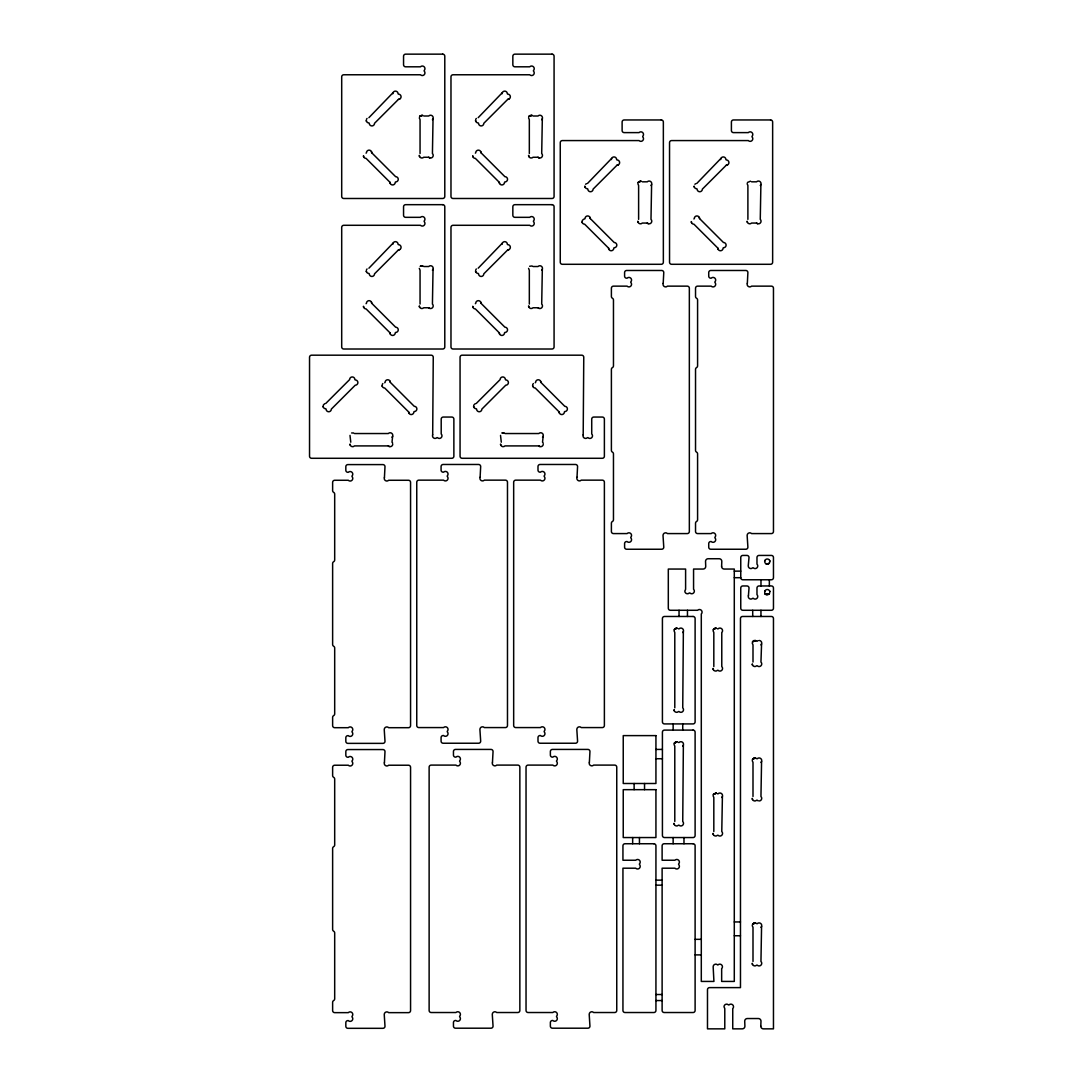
<?xml version="1.0" encoding="UTF-8"?>
<svg xmlns="http://www.w3.org/2000/svg" width="1083" height="1083" viewBox="0 0 1083 1083"><rect width="100%" height="100%" fill="white"/><g stroke="black" fill="none" stroke-linecap="round" stroke-linejoin="round"><path stroke-width="1.5" d="M368.897 117.681L393.075 92.624M368.897 268.205L393.075 243.133M478.172 117.681L502.363 92.624M478.172 268.205L502.363 243.133M587.46 183.487L611.638 158.429M696.735 183.487L720.926 158.429M764.923 560.48L764.666 561.617A2.613 2.613 0 0 1 767.278 559.004A2.613 2.613 0 0 1 769.905 561.617L769.634 560.48M764.923 591.007L764.666 592.13A2.613 2.613 0 0 1 767.278 589.518A2.613 2.613 0 0 1 769.905 592.13L769.634 591.007M769.634 593.267C768.456 596.584 759.427 592.523 768.916 594.188L766.696 594.689L764.923 593.267M638.131 182.472C640.229 180.766 642.53 180.292 638.131 182.472L641.271 181.172M747.419 182.472L750.56 181.172M713.331 794.448L716.472 793.149L713.331 794.448L715.673 793.027M752.509 924.354L753.836 923.122L755.65 923.054L752.509 924.354L753.836 923.122L755.839 923.122M419.568 156.588L419.283 155.397A2.613 2.613 0 0 0 423.751 157.252L428.719 157.252A2.613 2.613 0 0 0 432.428 157.252A2.613 2.613 0 0 0 432.428 153.542L433.038 118.724M419.568 307.098L419.283 305.92A2.613 2.613 0 0 0 423.751 307.762L428.719 307.762A2.613 2.613 0 0 0 432.428 307.762A2.613 2.613 0 0 0 432.428 304.066L433.038 269.247M528.856 156.588L528.572 155.397A2.613 2.613 0 0 0 533.039 157.252L538.007 157.252A2.613 2.613 0 0 0 541.703 157.252A2.613 2.613 0 0 0 541.703 153.542L542.326 118.724M392.628 443.191A2.613 2.613 0 0 0 392.005 442.216L392.628 436.259M528.856 307.098L528.572 305.92A2.613 2.613 0 0 0 533.039 307.762L538.007 307.762A2.613 2.613 0 0 0 541.703 307.762A2.613 2.613 0 0 0 541.703 304.066L542.326 269.247M638.131 222.394L637.846 221.203A2.613 2.613 0 0 0 642.314 223.057L647.282 223.057A2.613 2.613 0 0 0 650.991 223.057A2.613 2.613 0 0 0 650.991 219.348L651.6 184.53M543.152 443.191A2.613 2.613 0 0 0 542.529 442.216L543.152 436.259M747.419 222.394L747.135 221.203A2.613 2.613 0 0 0 751.602 223.057L756.57 223.057A2.613 2.613 0 0 0 760.266 223.057A2.613 2.613 0 0 0 760.266 219.348L760.889 184.53M674.316 710.881L674.019 709.69A2.613 2.613 0 0 0 678.5 711.545L679.041 711.545A2.613 2.613 0 0 0 682.737 711.545A2.613 2.613 0 0 0 682.737 707.849L683.359 631.551M674.316 824.515L674.019 823.337A2.613 2.613 0 0 0 678.5 825.178L679.041 825.178A2.613 2.613 0 0 0 682.737 825.178A2.613 2.613 0 0 0 682.737 821.483L683.359 745.185M752.509 665.111L752.225 663.92A2.613 2.613 0 0 0 756.692 665.774L757.247 665.774A2.613 2.613 0 0 0 760.956 665.774A2.613 2.613 0 0 0 760.956 662.065L761.566 643.925M713.331 834.6L713.047 833.409A2.613 2.613 0 0 0 717.515 835.264L718.07 835.264A2.613 2.613 0 0 0 721.779 835.264A2.613 2.613 0 0 0 721.779 831.554L722.402 796.506M759.386 800.96A2.613 2.613 0 0 0 760.956 796.506L761.566 761.457M752.509 964.493L752.225 963.315A2.613 2.613 0 0 0 756.692 965.156L757.247 965.156A2.613 2.613 0 0 0 760.956 965.156A2.613 2.613 0 0 0 760.956 961.46L761.566 926.412M366.474 119.292L367.042 118.44M366.474 269.816L367.042 268.963M475.762 119.292L476.33 118.44M323.289 405.11L324.697 403.688M382.285 384.397L382.854 383.544M475.762 269.816L476.33 268.963M582.221 220.58L583.642 219.159M473.812 405.11L475.22 403.688M532.809 384.397L533.378 383.544M674.222 629.683L675.643 628.275L676.645 628.072L674.316 629.507L677.457 628.194M713.25 629.683L714.672 628.275L716.472 628.194L713.331 629.507L715.673 628.072M674.222 743.331L675.643 741.909L676.645 741.706L674.316 743.141L677.457 741.841M752.428 642.057L753.836 640.649L755.65 640.567L752.509 641.867L753.836 640.649L755.839 640.649M752.428 759.589L753.836 758.168L755.65 758.1L752.509 759.4L753.836 758.168L755.839 758.168M420.055 116.003L419.568 116.666L422.708 115.367L420.055 116.003L421.91 115.245M529.33 116.003L528.856 116.666L530.183 115.434L531.997 115.367L529.33 116.003L532.186 115.434M392.818 93.761A2.613 2.613 0 0 1 395.43 91.134A2.613 2.613 0 0 1 398.057 93.761L398.449 94.14A2.613 2.613 0 0 1 401.062 96.766A2.613 2.613 0 0 1 398.449 99.379L374.528 123.3A2.613 2.613 0 0 1 371.902 125.926A2.613 2.613 0 0 1 369.289 123.3L368.897 122.92A2.613 2.613 0 0 1 366.271 120.294L366.474 121.296M366.081 153.15L366.474 152.757A2.613 2.613 0 0 1 369.086 150.144A2.613 2.613 0 0 1 371.713 152.757L395.633 176.678A2.613 2.613 0 0 1 398.246 179.304A2.613 2.613 0 0 1 395.633 181.917L395.241 182.31A2.613 2.613 0 0 1 392.628 184.936A2.613 2.613 0 0 1 390.002 182.31L366.081 158.389A2.613 2.613 0 0 1 363.468 155.776L363.658 156.778M502.092 93.761A2.613 2.613 0 0 1 504.719 91.134A2.613 2.613 0 0 1 507.331 93.761L507.724 94.14A2.613 2.613 0 0 1 510.35 96.766A2.613 2.613 0 0 1 507.724 99.379L483.803 123.3A2.613 2.613 0 0 1 481.19 125.926A2.613 2.613 0 0 1 478.564 123.3L478.172 122.92A2.613 2.613 0 0 1 475.559 120.294L475.762 121.296M475.356 153.15L475.748 152.757A2.613 2.613 0 0 1 478.375 150.144A2.613 2.613 0 0 1 480.987 152.757L504.908 176.678A2.613 2.613 0 0 1 507.534 179.304A2.613 2.613 0 0 1 504.908 181.917L504.516 182.31A2.613 2.613 0 0 1 501.903 184.936A2.613 2.613 0 0 1 499.29 182.31L475.356 158.389A2.613 2.613 0 0 1 472.743 155.776L472.946 156.778M392.818 244.271A2.613 2.613 0 0 1 395.43 241.658A2.613 2.613 0 0 1 398.057 244.271L398.449 244.663A2.613 2.613 0 0 1 401.062 247.29A2.613 2.613 0 0 1 398.449 249.902L374.528 273.823A2.613 2.613 0 0 1 371.902 276.449A2.613 2.613 0 0 1 369.289 273.823L368.897 273.43A2.613 2.613 0 0 1 366.271 270.818L366.474 271.819M366.081 303.673L366.474 303.281A2.613 2.613 0 0 1 369.086 300.668A2.613 2.613 0 0 1 371.713 303.281L395.633 327.201A2.613 2.613 0 0 1 398.246 329.828A2.613 2.613 0 0 1 395.633 332.44L395.241 332.833A2.613 2.613 0 0 1 392.628 335.446A2.613 2.613 0 0 1 390.002 332.833L366.081 308.912A2.613 2.613 0 0 1 363.468 306.286L363.658 307.288M325.712 403.499L349.633 379.578A2.613 2.613 0 0 1 352.246 376.952A2.613 2.613 0 0 1 354.872 379.578L355.251 379.957A2.613 2.613 0 0 1 357.877 382.583A2.613 2.613 0 0 1 355.251 385.196L331.33 409.117A2.613 2.613 0 0 1 328.718 411.743A2.613 2.613 0 0 1 326.091 409.117L325.712 408.738A2.613 2.613 0 0 1 323.086 406.111L323.289 407.113M502.092 244.271A2.613 2.613 0 0 1 504.719 241.658A2.613 2.613 0 0 1 507.331 244.271L507.724 244.663A2.613 2.613 0 0 1 510.35 247.29A2.613 2.613 0 0 1 507.724 249.902L483.803 273.823A2.613 2.613 0 0 1 481.19 276.449A2.613 2.613 0 0 1 478.564 273.823L478.172 273.43A2.613 2.613 0 0 1 475.559 270.818L475.762 271.819M384.709 382.773L385.101 382.38A2.613 2.613 0 0 1 387.714 379.767A2.613 2.613 0 0 1 390.34 382.38L414.261 406.315A2.613 2.613 0 0 1 416.874 408.927A2.613 2.613 0 0 1 414.261 411.54L413.868 411.933A2.613 2.613 0 0 1 411.256 414.559A2.613 2.613 0 0 1 408.629 411.933L384.709 388.012A2.613 2.613 0 0 1 382.096 385.399L382.285 386.401M475.356 303.673L475.748 303.281A2.613 2.613 0 0 1 478.375 300.668A2.613 2.613 0 0 1 480.987 303.281L504.908 327.201A2.613 2.613 0 0 1 507.534 329.828A2.613 2.613 0 0 1 504.908 332.44L504.516 332.833A2.613 2.613 0 0 1 501.903 335.446A2.613 2.613 0 0 1 499.29 332.833L475.356 308.912A2.613 2.613 0 0 1 472.743 306.286L472.946 307.288M611.381 159.567A2.613 2.613 0 0 1 613.993 156.94A2.613 2.613 0 0 1 616.62 159.567L617.012 159.959A2.613 2.613 0 0 1 619.625 162.572A2.613 2.613 0 0 1 617.012 165.198L593.091 189.119A2.613 2.613 0 0 1 590.465 191.732A2.613 2.613 0 0 1 587.852 189.119L587.46 188.726A2.613 2.613 0 0 1 584.834 186.1L585.037 187.102M584.644 218.956L585.037 218.563A2.613 2.613 0 0 1 587.649 215.95A2.613 2.613 0 0 1 590.276 218.563L614.196 242.497A2.613 2.613 0 0 1 616.809 245.11A2.613 2.613 0 0 1 614.196 247.723L613.804 248.115A2.613 2.613 0 0 1 611.191 250.742A2.613 2.613 0 0 1 608.565 248.115L584.644 224.195A2.613 2.613 0 0 1 582.031 221.582L582.221 222.584M476.222 403.499L500.143 379.578A2.613 2.613 0 0 1 502.769 376.952A2.613 2.613 0 0 1 505.382 379.578L505.775 379.957A2.613 2.613 0 0 1 508.401 382.583A2.613 2.613 0 0 1 505.775 385.196L481.854 409.117A2.613 2.613 0 0 1 479.241 411.743A2.613 2.613 0 0 1 476.615 409.117L476.222 408.738A2.613 2.613 0 0 1 473.609 406.111L473.812 407.113M720.655 159.567A2.613 2.613 0 0 1 723.282 156.94A2.613 2.613 0 0 1 725.894 159.567L726.287 159.959A2.613 2.613 0 0 1 728.913 162.572A2.613 2.613 0 0 1 726.287 165.198L702.366 189.119A2.613 2.613 0 0 1 699.753 191.732A2.613 2.613 0 0 1 697.127 189.119L696.735 188.726A2.613 2.613 0 0 1 694.122 186.1L694.325 187.102M693.919 218.956L694.311 218.563A2.613 2.613 0 0 1 696.938 215.95A2.613 2.613 0 0 1 699.55 218.563L723.471 242.497A2.613 2.613 0 0 1 726.097 245.11A2.613 2.613 0 0 1 723.471 247.723L723.078 248.115A2.613 2.613 0 0 1 720.466 250.742A2.613 2.613 0 0 1 717.853 248.115L693.919 224.195A2.613 2.613 0 0 1 691.306 221.582L691.509 222.584M535.232 382.773L535.625 382.38A2.613 2.613 0 0 1 538.237 379.767A2.613 2.613 0 0 1 540.864 382.38L564.784 406.315A2.613 2.613 0 0 1 567.397 408.927A2.613 2.613 0 0 1 564.784 411.54L564.392 411.933A2.613 2.613 0 0 1 561.766 414.559A2.613 2.613 0 0 1 559.153 411.933L535.232 388.012A2.613 2.613 0 0 1 532.606 385.399L532.809 386.401M769.702 562.619C767.143 565.272 763.461 563.553 768.916 563.661L766.696 564.175L764.923 562.754M420.366 266.256L422.708 265.89L420.366 266.256L421.91 265.755M529.641 266.256L532.186 265.958M585.605 184.259L586.458 183.69M694.893 184.259L695.733 183.69M351.623 432.97L353.627 432.97M502.146 432.97L503.947 432.902L502.146 432.97L503.148 432.78M398.449 99.379L399.586 99.122M507.724 99.379L508.861 99.122M617.012 165.198L618.149 164.927M726.287 165.198L727.424 164.927M398.449 249.902L399.586 249.645M507.724 249.902L508.861 249.645M423.751 116.003L428.719 116.003A2.613 2.613 0 0 1 432.428 116.003A2.613 2.613 0 0 1 432.428 119.712M533.039 116.003L538.007 116.003A2.613 2.613 0 0 1 541.703 116.003A2.613 2.613 0 0 1 541.703 119.712M642.314 181.822L647.282 181.822A2.613 2.613 0 0 1 650.991 181.822A2.613 2.613 0 0 1 650.991 185.518M751.602 181.822L756.57 181.822A2.613 2.613 0 0 1 760.266 181.822A2.613 2.613 0 0 1 760.266 185.518M423.751 266.526L428.719 266.526A2.613 2.613 0 0 1 432.428 266.526A2.613 2.613 0 0 1 432.428 270.236M533.039 266.526L538.007 266.526A2.613 2.613 0 0 1 541.703 266.526A2.613 2.613 0 0 1 541.703 270.236M354.479 433.538L388.31 433.538A2.613 2.613 0 0 1 392.005 433.538A2.613 2.613 0 0 1 392.005 437.248M504.989 433.538L538.82 433.538A2.613 2.613 0 0 1 542.529 433.538A2.613 2.613 0 0 1 542.529 437.248M392.763 444.355A2.613 2.613 0 0 1 388.31 445.912L354.479 445.912A2.613 2.613 0 0 1 349.999 444.057L350.296 445.248M543.273 444.355A2.613 2.613 0 0 1 538.82 445.912L504.989 445.912A2.613 2.613 0 0 1 500.522 444.057L500.806 445.248M734.288 571.134L740.758 571.134M734.288 577.699L740.758 577.699A2.058 2.058 0 0 0 742.83 579.771L771.407 579.771A2.058 2.058 0 0 0 773.465 577.699L773.465 557.501A2.058 2.058 0 0 0 771.407 555.43L759.034 555.43A2.058 2.058 0 0 0 756.976 557.501L756.976 564.108A2.613 2.613 0 0 1 756.976 567.803A2.613 2.613 0 0 1 753.267 567.803L752.712 567.803A2.613 2.613 0 0 1 748.245 565.949L749.016 557.501A2.058 2.058 0 0 0 746.945 555.43L742.83 555.43A2.058 2.058 0 0 0 740.758 557.501L740.758 577.699M678.5 628.844L679.041 628.844A2.613 2.613 0 0 1 682.737 628.844A2.613 2.613 0 0 1 682.737 632.54M717.515 628.844L718.07 628.844A2.613 2.613 0 0 1 721.779 628.844A2.613 2.613 0 0 1 721.779 632.54L721.779 666.6A2.613 2.613 0 0 1 721.779 670.309A2.613 2.613 0 0 1 718.07 670.309L717.515 670.309A2.613 2.613 0 0 1 713.047 668.455L713.331 669.646M756.692 641.204L757.247 641.204A2.613 2.613 0 0 1 758.235 640.595M678.5 742.478L679.041 742.478A2.613 2.613 0 0 1 682.737 742.478A2.613 2.613 0 0 1 682.737 746.173M655.932 749.422L662.417 749.422M655.932 758.736L662.417 758.736M756.692 758.736L757.247 758.736A2.613 2.613 0 0 1 760.956 758.736A2.613 2.613 0 0 1 760.956 762.446M717.515 793.798L718.07 793.798A2.613 2.613 0 0 1 721.779 793.798A2.613 2.613 0 0 1 721.779 797.494M655.932 880.141L662.119 880.141M655.932 885.163L662.119 885.163M734.288 921.944L740.474 921.944M756.692 923.691L757.247 923.691A2.613 2.613 0 0 1 760.956 923.691A2.613 2.613 0 0 1 760.956 927.4M734.288 935.753L740.474 935.753M695.11 939.327L701.297 939.327M695.11 954.895L701.297 954.895M655.932 994.519L662.119 994.519M655.932 1000.557L662.119 1000.557M756.57 223.057L757.545 223.68M647.282 223.057L648.27 223.68M538.007 157.252L538.982 157.861M428.719 157.252L429.707 157.861M538.007 307.762L538.982 308.384M428.719 307.762L429.707 308.384M538.82 445.912L539.808 446.534M388.31 445.912L389.298 446.534M752.509 799.552L752.225 798.361A2.613 2.613 0 0 0 756.692 800.215L757.247 800.215A2.613 2.613 0 0 0 758.235 800.824M717.853 248.115L718.11 249.252M699.293 217.439L699.55 218.563M608.565 248.115L608.822 249.252M590.018 217.439L590.276 218.563M559.153 411.933L559.41 413.07M499.29 182.31L499.547 183.447M540.593 381.243L540.864 382.38M480.73 151.62L480.987 152.757M499.29 332.833L499.547 333.97M480.73 302.143L480.987 303.281M390.002 182.31L390.259 183.447M371.455 151.62L371.713 152.757M408.629 411.933L408.887 413.07M390.002 332.833L390.259 333.97M390.083 381.243L390.34 382.38M371.455 302.143L371.713 303.281M747.135 183.663L747.893 185.518L747.893 219.348M752.225 643.058L752.996 644.913L752.996 662.065M637.846 183.663L638.618 185.518L638.618 219.348M752.225 760.591L752.996 762.446L752.996 796.506M713.047 630.685L713.819 632.54L713.819 666.6M752.225 925.545L752.996 927.4L752.996 961.46M713.047 795.639L713.819 797.494L713.819 831.554M674.019 630.685L674.79 632.54L674.79 707.849M674.019 744.332L674.79 746.173L674.79 821.483M528.572 117.857L529.33 119.712L529.33 153.542M528.572 268.381L529.33 270.236L529.33 304.066M500.522 435.393L501.294 442.216M419.283 117.857L420.055 119.712L420.055 153.542M419.283 268.381L420.055 270.236L420.055 304.066M349.999 435.393L350.77 442.216M769.35 579.771L769.35 585.957M760.983 579.771L760.983 585.957M760.956 610.284L760.956 616.471M752.712 610.284L752.712 616.471M687.461 610.284L687.461 616.471M683.982 837.552L683.982 843.738M682.737 723.918L682.737 730.104M679.041 610.284L679.041 616.471M673.139 723.918L673.139 730.104M673.139 837.552L673.139 843.738M644.534 783.496L644.534 789.669M639.444 837.552L639.444 843.738M634.124 783.496L634.124 789.669M632.662 837.552L632.662 843.738M759.386 640.459A2.613 2.613 0 0 1 760.956 644.913M721.616 566.314L721.616 566.423A2.613 2.613 0 0 0 724.229 569.049L734.288 569.049L734.288 981.428L721.657 981.428L721.657 968.635A2.613 2.613 0 0 0 721.657 964.926A2.613 2.613 0 0 0 717.961 964.926L717.636 964.926A2.613 2.613 0 0 0 713.155 966.781L713.927 981.428L701.297 981.428L701.297 613.98A2.613 2.613 0 0 0 701.297 610.284A2.613 2.613 0 0 0 697.601 610.284L670.377 610.284A2.058 2.058 0 0 1 668.306 608.213L668.306 569.049L685.607 569.049L685.607 589.274L684.835 591.128A2.613 2.613 0 0 0 689.316 592.983L689.871 592.983A2.613 2.613 0 0 0 693.567 592.983A2.613 2.613 0 0 0 693.567 589.274L693.567 569.049L703.111 569.049A2.613 2.613 0 0 0 705.723 566.314L705.534 561.346A2.613 2.613 0 0 1 708.147 558.733L719.193 558.733A2.613 2.613 0 0 1 721.806 561.454L721.616 566.314M760.794 1026.129L760.794 1026.237A2.613 2.613 0 0 0 763.407 1028.85L773.465 1028.85L773.465 618.528A2.058 2.058 0 0 0 771.407 616.471L742.532 616.471A2.058 2.058 0 0 0 740.474 618.528L740.474 987.615L709.541 987.615A2.058 2.058 0 0 0 707.483 989.672L707.483 1028.85L724.784 1028.85L724.784 1008.611L724.013 1006.757A2.613 2.613 0 0 1 728.493 1004.916L729.035 1004.916A2.613 2.613 0 0 1 732.744 1004.916A2.613 2.613 0 0 1 732.744 1008.611L732.744 1028.85L742.288 1028.85A2.613 2.613 0 0 0 744.901 1026.129L744.711 1021.269A2.613 2.613 0 0 1 747.324 1018.534L758.371 1018.534A2.613 2.613 0 0 1 760.983 1021.269L760.794 1026.129M384.438 477.413L384.235 478.415A2.613 2.613 0 0 0 388.702 480.27L408.508 480.27A2.058 2.058 0 0 1 410.565 482.328L410.565 725.637A2.058 2.058 0 0 1 408.508 727.695L388.702 727.695A2.613 2.613 0 0 0 384.235 729.549L384.993 741.3A2.058 2.058 0 0 1 382.935 743.371L347.887 743.371A2.058 2.058 0 0 1 345.829 741.3L345.829 737.713A2.058 2.058 0 0 1 347.887 735.655L348.306 735.655A2.613 2.613 0 0 0 352.002 735.655A2.613 2.613 0 0 0 352.002 731.946L352.002 731.404A2.613 2.613 0 0 0 352.002 727.695A2.613 2.613 0 0 0 348.306 727.695L334.688 727.695A2.058 2.058 0 0 1 332.63 725.637L332.63 717.379A2.058 2.058 0 0 1 333.659 715.606A2.058 2.058 0 0 0 334.688 713.819L334.688 648.027A2.058 2.058 0 0 0 333.659 646.24A2.058 2.058 0 0 1 332.63 644.466L332.63 563.498A2.058 2.058 0 0 1 333.659 561.711A2.058 2.058 0 0 0 334.688 559.925L334.688 494.146A2.058 2.058 0 0 0 333.659 492.359A2.058 2.058 0 0 1 332.63 490.572L332.63 482.328A2.058 2.058 0 0 1 334.688 480.27L348.306 480.27A2.613 2.613 0 0 0 352.002 480.27A2.613 2.613 0 0 0 352.002 476.561L352.002 476.006A2.613 2.613 0 0 0 352.002 472.31A2.613 2.613 0 0 0 348.306 472.31L347.887 472.31A2.058 2.058 0 0 1 345.829 470.239L345.829 466.651A2.058 2.058 0 0 1 347.887 464.593L382.935 464.593A2.058 2.058 0 0 1 384.993 466.651L384.438 477.413M432.686 434.811L432.483 435.813A2.613 2.613 0 0 0 436.95 437.667L437.505 437.667A2.613 2.613 0 0 0 441.201 437.667A2.613 2.613 0 0 0 441.201 433.958L441.201 419.107A2.058 2.058 0 0 1 443.272 417.05L451.801 417.05A2.058 2.058 0 0 1 453.872 419.107L453.872 456.227A2.058 2.058 0 0 1 451.801 458.285L311.593 458.285A2.058 2.058 0 0 1 309.535 456.227L309.535 357.255A2.058 2.058 0 0 1 311.593 355.183L431.183 355.183A2.058 2.058 0 0 1 433.254 357.255L432.686 434.811M384.438 762.364L384.235 763.366A2.613 2.613 0 0 0 388.702 765.221L408.508 765.221A2.058 2.058 0 0 1 410.565 767.278L410.565 1010.588A2.058 2.058 0 0 1 408.508 1012.646L388.702 1012.646A2.613 2.613 0 0 0 384.235 1014.5L384.993 1026.264A2.058 2.058 0 0 1 382.935 1028.322L347.887 1028.322A2.058 2.058 0 0 1 345.829 1026.264L345.829 1022.677A2.058 2.058 0 0 1 347.887 1020.606L348.306 1020.606A2.613 2.613 0 0 0 352.002 1020.606A2.613 2.613 0 0 0 352.002 1016.91L352.002 1016.355A2.613 2.613 0 0 0 352.002 1012.646A2.613 2.613 0 0 0 348.306 1012.646L334.688 1012.646A2.058 2.058 0 0 1 332.63 1010.588L332.63 1002.344A2.058 2.058 0 0 1 333.659 1000.557A2.058 2.058 0 0 0 334.688 998.77L334.688 932.991A2.058 2.058 0 0 0 333.659 931.204A2.058 2.058 0 0 1 332.63 929.417L332.63 848.463A2.058 2.058 0 0 1 333.659 846.676A2.058 2.058 0 0 0 334.688 844.889L334.688 779.097A2.058 2.058 0 0 0 333.659 777.323A2.058 2.058 0 0 1 332.63 775.536L332.63 767.278A2.058 2.058 0 0 1 334.688 765.221L348.306 765.221A2.613 2.613 0 0 0 352.002 765.221A2.613 2.613 0 0 0 352.002 761.525L352.002 760.97A2.613 2.613 0 0 0 352.002 757.261A2.613 2.613 0 0 0 348.306 757.261L347.887 757.261A2.058 2.058 0 0 1 345.829 755.203L345.829 751.616A2.058 2.058 0 0 1 347.887 749.558L382.935 749.558A2.058 2.058 0 0 1 384.993 751.616L384.438 762.364M480.107 477.292L479.904 478.293A2.613 2.613 0 0 0 484.372 480.148L505.409 480.148A2.058 2.058 0 0 1 507.48 482.206L507.48 725.515A2.058 2.058 0 0 1 505.409 727.573L484.372 727.573A2.613 2.613 0 0 0 479.904 729.428L480.676 741.178A2.058 2.058 0 0 1 478.605 743.236L443.15 743.236A2.058 2.058 0 0 1 441.079 741.178L441.079 737.591A2.058 2.058 0 0 1 443.15 735.533L443.57 735.533A2.613 2.613 0 0 0 447.265 735.533A2.613 2.613 0 0 0 447.265 731.824L447.265 731.269A2.613 2.613 0 0 0 447.265 727.573A2.613 2.613 0 0 0 443.57 727.573L418.81 727.573A2.058 2.058 0 0 1 416.752 725.515L416.752 482.206A2.058 2.058 0 0 1 418.81 480.148L443.57 480.148A2.613 2.613 0 0 0 447.265 480.148A2.613 2.613 0 0 0 447.265 476.439L447.265 475.884A2.613 2.613 0 0 0 447.265 472.188A2.613 2.613 0 0 0 443.57 472.188L443.15 472.188A2.058 2.058 0 0 1 441.079 470.117L441.079 466.529A2.058 2.058 0 0 1 443.15 464.472L478.605 464.472A2.058 2.058 0 0 1 480.676 466.529L480.107 477.292M492.481 762.242L492.278 763.244A2.613 2.613 0 0 0 496.745 765.099L517.796 765.099A2.058 2.058 0 0 1 519.854 767.157L519.854 1010.466A2.058 2.058 0 0 1 517.796 1012.524L496.745 1012.524A2.613 2.613 0 0 0 492.278 1014.378L493.049 1026.142A2.058 2.058 0 0 1 490.978 1028.2L455.523 1028.2A2.058 2.058 0 0 1 453.452 1026.142L453.452 1022.555A2.058 2.058 0 0 1 455.523 1020.484L455.943 1020.484A2.613 2.613 0 0 0 459.639 1020.484A2.613 2.613 0 0 0 459.639 1016.788L459.639 1016.233A2.613 2.613 0 0 0 459.639 1012.524A2.613 2.613 0 0 0 455.943 1012.524L431.183 1012.524A2.058 2.058 0 0 1 429.125 1010.466L429.125 767.157A2.058 2.058 0 0 1 431.183 765.099L455.943 765.099A2.613 2.613 0 0 0 459.639 765.099A2.613 2.613 0 0 0 459.639 761.39L459.639 760.848A2.613 2.613 0 0 0 459.639 757.139A2.613 2.613 0 0 0 455.943 757.139L455.523 757.139A2.058 2.058 0 0 1 453.452 755.081L453.452 751.494A2.058 2.058 0 0 1 455.523 749.422L490.978 749.422A2.058 2.058 0 0 1 493.049 751.494L492.481 762.242M583.196 434.811L583.006 435.813A2.613 2.613 0 0 0 587.473 437.667L588.028 437.667A2.613 2.613 0 0 0 591.724 437.667A2.613 2.613 0 0 0 591.724 433.958L591.724 419.107A2.058 2.058 0 0 1 593.782 417.05L602.324 417.05A2.058 2.058 0 0 1 604.382 419.107L604.382 456.227A2.058 2.058 0 0 1 602.324 458.285L462.116 458.285A2.058 2.058 0 0 1 460.058 456.227L460.058 357.255A2.058 2.058 0 0 1 462.116 355.183L581.706 355.183A2.058 2.058 0 0 1 583.764 357.255L583.196 434.811M577.009 477.292L576.819 478.293A2.613 2.613 0 0 0 581.287 480.148L602.324 480.148A2.058 2.058 0 0 1 604.382 482.206L604.382 725.515A2.058 2.058 0 0 1 602.324 727.573L581.287 727.573A2.613 2.613 0 0 0 576.819 729.428L577.577 741.178A2.058 2.058 0 0 1 575.52 743.236L540.051 743.236A2.058 2.058 0 0 1 537.994 741.178L537.994 737.591A2.058 2.058 0 0 1 540.051 735.533L540.471 735.533A2.613 2.613 0 0 0 544.18 735.533A2.613 2.613 0 0 0 544.18 731.824L544.18 731.269A2.613 2.613 0 0 0 544.18 727.573A2.613 2.613 0 0 0 540.471 727.573L515.725 727.573A2.058 2.058 0 0 1 513.667 725.515L513.667 482.206A2.058 2.058 0 0 1 515.725 480.148L540.471 480.148A2.613 2.613 0 0 0 544.18 480.148A2.613 2.613 0 0 0 544.18 476.439L544.18 475.884A2.613 2.613 0 0 0 544.18 472.188A2.613 2.613 0 0 0 540.471 472.188L540.051 472.188A2.058 2.058 0 0 1 537.994 470.117L537.994 466.529A2.058 2.058 0 0 1 540.051 464.472L575.52 464.472A2.058 2.058 0 0 1 577.577 466.529L577.009 477.292M663.202 283.299L663.013 284.301A2.613 2.613 0 0 0 667.48 286.142L687.285 286.142A2.058 2.058 0 0 1 689.343 288.213L689.343 531.523A2.058 2.058 0 0 1 687.285 533.581L667.48 533.581A2.613 2.613 0 0 0 663.013 535.435L663.771 547.186A2.058 2.058 0 0 1 661.713 549.243L626.664 549.243A2.058 2.058 0 0 1 624.593 547.186L624.593 543.598A2.058 2.058 0 0 1 626.664 541.541L627.084 541.541A2.613 2.613 0 0 0 630.78 541.541A2.613 2.613 0 0 0 630.78 537.831L630.78 537.276A2.613 2.613 0 0 0 630.78 533.581A2.613 2.613 0 0 0 627.084 533.581L613.465 533.581A2.058 2.058 0 0 1 611.394 531.523L611.394 523.265A2.058 2.058 0 0 1 612.437 521.478A2.058 2.058 0 0 0 613.465 519.691L613.465 453.912A2.058 2.058 0 0 0 612.437 452.125A2.058 2.058 0 0 1 611.394 450.338L611.394 369.384A2.058 2.058 0 0 1 612.437 367.597A2.058 2.058 0 0 0 613.465 365.81L613.465 300.032A2.058 2.058 0 0 0 612.437 298.245A2.058 2.058 0 0 1 611.394 296.458L611.394 288.213A2.058 2.058 0 0 1 613.465 286.142L627.084 286.142A2.613 2.613 0 0 0 630.78 286.142A2.613 2.613 0 0 0 630.78 282.446L630.78 281.891A2.613 2.613 0 0 0 630.78 278.196A2.613 2.613 0 0 0 627.084 278.196L626.664 278.196A2.058 2.058 0 0 1 624.593 276.124L624.593 272.537A2.058 2.058 0 0 1 626.664 270.479L661.713 270.479A2.058 2.058 0 0 1 663.771 272.537L663.202 283.299M589.382 762.242L589.193 763.244A2.613 2.613 0 0 0 593.66 765.099L614.697 765.099A2.058 2.058 0 0 1 616.755 767.157L616.755 1010.466A2.058 2.058 0 0 1 614.697 1012.524L593.66 1012.524A2.613 2.613 0 0 0 589.193 1014.378L589.951 1026.142A2.058 2.058 0 0 1 587.893 1028.2L552.425 1028.2A2.058 2.058 0 0 1 550.367 1026.142L550.367 1022.555A2.058 2.058 0 0 1 552.425 1020.484L552.844 1020.484A2.613 2.613 0 0 0 556.554 1020.484A2.613 2.613 0 0 0 556.554 1016.788L556.554 1016.233A2.613 2.613 0 0 0 556.554 1012.524A2.613 2.613 0 0 0 552.844 1012.524L528.098 1012.524A2.058 2.058 0 0 1 526.04 1010.466L526.04 767.157A2.058 2.058 0 0 1 528.098 765.099L552.844 765.099A2.613 2.613 0 0 0 556.554 765.099A2.613 2.613 0 0 0 556.554 761.39L556.554 760.848A2.613 2.613 0 0 0 556.554 757.139A2.613 2.613 0 0 0 552.844 757.139L552.425 757.139A2.058 2.058 0 0 1 550.367 755.081L550.367 751.494A2.058 2.058 0 0 1 552.425 749.422L587.893 749.422A2.058 2.058 0 0 1 589.951 751.494L589.382 762.242M747.338 283.299L747.135 284.301A2.613 2.613 0 0 0 751.602 286.142L771.407 286.142A2.058 2.058 0 0 1 773.465 288.213L773.465 531.523A2.058 2.058 0 0 1 771.407 533.581L751.602 533.581A2.613 2.613 0 0 0 747.135 535.435L747.893 547.186A2.058 2.058 0 0 1 745.835 549.243L710.786 549.243A2.058 2.058 0 0 1 708.729 547.186L708.729 543.598A2.058 2.058 0 0 1 710.786 541.541L711.206 541.541A2.613 2.613 0 0 0 714.915 541.541A2.613 2.613 0 0 0 714.915 537.831L714.902 537.276A2.613 2.613 0 0 0 714.915 533.581A2.613 2.613 0 0 0 711.206 533.581L697.587 533.581A2.058 2.058 0 0 1 695.53 531.523L695.53 523.265A2.058 2.058 0 0 1 696.559 521.478A2.058 2.058 0 0 0 697.587 519.691L697.587 453.912A2.058 2.058 0 0 0 696.559 452.125A2.058 2.058 0 0 1 695.53 450.338L695.53 369.384A2.058 2.058 0 0 1 696.559 367.597A2.058 2.058 0 0 0 697.587 365.81L697.587 300.032A2.058 2.058 0 0 0 696.559 298.245A2.058 2.058 0 0 1 695.53 296.458L695.53 288.213A2.058 2.058 0 0 1 697.587 286.142L711.206 286.142A2.613 2.613 0 0 0 714.915 286.142A2.613 2.613 0 0 0 714.902 282.446L714.902 281.891A2.613 2.613 0 0 0 714.915 278.196A2.613 2.613 0 0 0 711.206 278.196L710.786 278.196A2.058 2.058 0 0 1 708.729 276.124L708.729 272.537A2.058 2.058 0 0 1 710.786 270.479L745.835 270.479A2.058 2.058 0 0 1 747.893 272.537L747.338 283.299M748.448 595.474L748.245 596.476A2.613 2.613 0 0 0 752.712 598.317L753.267 598.317A2.613 2.613 0 0 0 756.976 598.317A2.613 2.613 0 0 0 756.976 594.621L756.976 588.015A2.058 2.058 0 0 1 759.034 585.957L771.407 585.957A2.058 2.058 0 0 1 773.465 588.015L773.465 608.213A2.058 2.058 0 0 1 771.407 610.284L742.83 610.284A2.058 2.058 0 0 1 740.758 608.213L740.758 588.015A2.058 2.058 0 0 1 742.83 585.957L746.945 585.957A2.058 2.058 0 0 1 749.016 588.015L748.448 595.474M442.73 54.15L405.624 54.15A2.058 2.058 0 0 0 403.553 56.208L403.553 64.75A2.058 2.058 0 0 0 405.624 66.808L420.475 66.808A2.613 2.613 0 0 1 424.17 66.808A2.613 2.613 0 0 1 424.17 70.517L424.17 71.072A2.613 2.613 0 0 1 424.17 74.768A2.613 2.613 0 0 1 420.475 74.768L343.758 74.768A2.058 2.058 0 0 0 341.7 76.825L341.7 196.416A2.058 2.058 0 0 0 343.758 198.487L442.73 198.487A2.058 2.058 0 0 0 444.788 196.416L444.788 56.208A2.058 2.058 0 0 0 442.73 54.15M552.019 54.15L514.899 54.15A2.058 2.058 0 0 0 512.841 56.208L512.841 64.75A2.058 2.058 0 0 0 514.899 66.808L529.749 66.808A2.613 2.613 0 0 1 533.459 66.808A2.613 2.613 0 0 1 533.459 70.517L533.459 71.072A2.613 2.613 0 0 1 533.459 74.768A2.613 2.613 0 0 1 529.749 74.768L453.046 74.768A2.058 2.058 0 0 0 450.975 76.825L450.975 196.416A2.058 2.058 0 0 0 453.046 198.487L552.019 198.487A2.058 2.058 0 0 0 554.076 196.416L554.076 56.208A2.058 2.058 0 0 0 552.019 54.15M661.293 119.956L624.187 119.956A2.058 2.058 0 0 0 622.116 122.013L622.116 130.556A2.058 2.058 0 0 0 624.187 132.613L639.038 132.613A2.613 2.613 0 0 1 642.733 132.613A2.613 2.613 0 0 1 642.733 136.323L642.733 136.878A2.613 2.613 0 0 1 642.733 140.573A2.613 2.613 0 0 1 639.038 140.573L562.321 140.573A2.058 2.058 0 0 0 560.263 142.645L560.263 262.235A2.058 2.058 0 0 0 562.321 264.293L661.293 264.293A2.058 2.058 0 0 0 663.351 262.235L663.351 122.013A2.058 2.058 0 0 0 661.293 119.956M770.582 119.956L733.462 119.956A2.058 2.058 0 0 0 731.404 122.013L731.404 130.556A2.058 2.058 0 0 0 733.462 132.613L748.312 132.613A2.613 2.613 0 0 1 752.022 132.613A2.613 2.613 0 0 1 752.022 136.323L752.022 136.878A2.613 2.613 0 0 1 752.022 140.573A2.613 2.613 0 0 1 748.312 140.573L671.609 140.573A2.058 2.058 0 0 0 669.538 142.645L669.538 262.235A2.058 2.058 0 0 0 671.609 264.293L770.582 264.293A2.058 2.058 0 0 0 772.639 262.235L772.639 122.013A2.058 2.058 0 0 0 770.582 119.956M442.73 204.673L405.624 204.673A2.058 2.058 0 0 0 403.553 206.731L403.553 215.273A2.058 2.058 0 0 0 405.624 217.331L420.475 217.331A2.613 2.613 0 0 1 424.17 217.331A2.613 2.613 0 0 1 424.17 221.027L424.17 221.582A2.613 2.613 0 0 1 424.17 225.291A2.613 2.613 0 0 1 420.475 225.291L343.758 225.291A2.058 2.058 0 0 0 341.7 227.349L341.7 346.939A2.058 2.058 0 0 0 343.758 349.01L442.73 349.01A2.058 2.058 0 0 0 444.788 346.939L444.788 206.731A2.058 2.058 0 0 0 442.73 204.673M552.019 204.673L514.899 204.673A2.058 2.058 0 0 0 512.841 206.731L512.841 215.273A2.058 2.058 0 0 0 514.899 217.331L529.749 217.331A2.613 2.613 0 0 1 533.459 217.331A2.613 2.613 0 0 1 533.459 221.027L533.459 221.582A2.613 2.613 0 0 1 533.459 225.291A2.613 2.613 0 0 1 529.749 225.291L453.046 225.291A2.058 2.058 0 0 0 450.975 227.349L450.975 346.939A2.058 2.058 0 0 0 453.046 349.01L552.019 349.01A2.058 2.058 0 0 0 554.076 346.939L554.076 206.731A2.058 2.058 0 0 0 552.019 204.673M693.052 616.471L664.488 616.471A2.058 2.058 0 0 0 662.417 618.528L662.417 721.86A2.058 2.058 0 0 0 664.488 723.918L693.052 723.918A2.058 2.058 0 0 0 695.11 721.86L695.11 618.528A2.058 2.058 0 0 0 693.052 616.471M693.052 730.104L664.488 730.104A2.058 2.058 0 0 0 662.417 732.162L662.417 835.494A2.058 2.058 0 0 0 664.488 837.552L693.052 837.552A2.058 2.058 0 0 0 695.11 835.494L695.11 732.162A2.058 2.058 0 0 0 693.052 730.104M655.932 735.614L623.239 735.614L623.239 783.496L655.932 783.496L655.932 735.614M655.932 789.669L623.239 789.669L623.239 837.552L655.932 837.552L655.932 789.669M653.875 843.738L625.013 843.738A2.058 2.058 0 0 0 622.942 845.796L622.942 860.24L635.735 860.24A2.613 2.613 0 0 1 639.444 860.24A2.613 2.613 0 0 1 639.444 863.936L639.444 864.491A2.613 2.613 0 0 1 639.444 868.2A2.613 2.613 0 0 1 635.735 868.2L622.942 868.2L622.942 1010.466A2.058 2.058 0 0 0 625.013 1012.524L653.875 1012.524A2.058 2.058 0 0 0 655.932 1010.466L655.932 845.796A2.058 2.058 0 0 0 653.875 843.738M693.052 843.738L664.19 843.738A2.058 2.058 0 0 0 662.119 845.796L662.119 860.24L674.912 860.24A2.613 2.613 0 0 1 678.621 860.24A2.613 2.613 0 0 1 678.621 863.936L678.621 864.491A2.613 2.613 0 0 1 678.621 868.2A2.613 2.613 0 0 1 674.912 868.2L662.119 868.2L662.119 1010.466A2.058 2.058 0 0 0 664.19 1012.524L693.052 1012.524A2.058 2.058 0 0 0 695.11 1010.466L695.11 845.796A2.058 2.058 0 0 0 693.052 843.738"/></g></svg>
